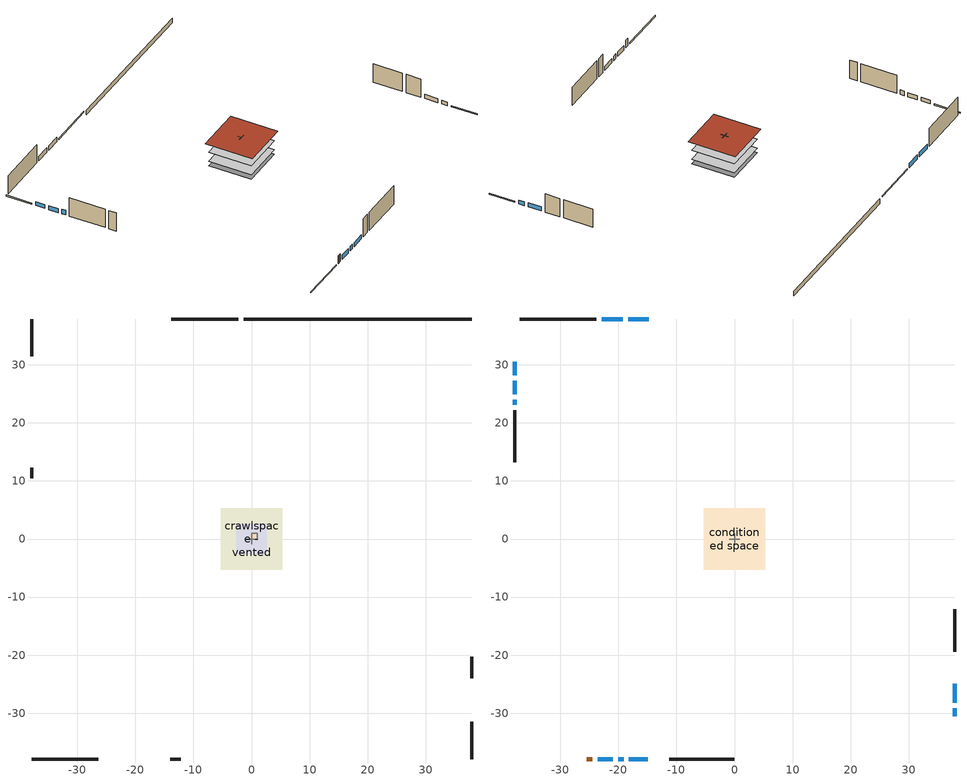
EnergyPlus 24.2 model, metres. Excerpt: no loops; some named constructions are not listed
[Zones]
crawlspace - vented
 floor foundation (Slab2 construction): -5.27,-5.27 -5.27,5.27 5.27,5.27 5.27,-5.27 z-0.91
 wall outside (RimJoist1 construction): -2.29,37.87 -13.81,37.87 z0.3:0.61
 wall outside (RimJoist2 construction): 37.87,-37.87 37.87,-31.47 z0.3:0.61
 wall outside (RimJoist3 construction): -37.87,-37.87 -26.35,-37.87 z0.3:0.61
 wall outside (RimJoist4 construction): -37.87,37.87 -37.87,31.47 z0.3:0.61
 wall foundation (FoundationWall1 construction): 37.87,37.87 -1.36,37.87 z-0.91:0.3
furnace airloop ret air zone
 floor adiabatic (AdiabaticConst): 0,0 0,1 1,1 1,0 z0
 wall adiabatic (AdiabaticConst): 0,1 0,0 1,0 1,1 0,1 z0:1
 ceiling adiabatic (AdiabaticConst): 1,0 1,1 0,1 0,0 z1
garage
 floor foundation (Slab1 construction): -2.59,-2.59 -2.59,2.59 2.59,2.59 2.59,-2.59 z0
 wall outside (Wall1 construction): 37.87,-23.95 37.87,-20.3 z0.3:5.18
 wall outside (Wall2 construction): -14.01,-37.87 -12.18,-37.87 z0.3:5.18
 wall outside (Wall9 construction): -37.87,12.3 -37.87,10.47 z0.3:5.18
 wall to conditioned space (Wall5 construction Reversed): 0.91,0 -0.91,0 z0.3:5.18
 wall to conditioned space (Wall6 construction Reversed): 0,0.91 0,-0.91 z0.3:5.18
conditioned space
 floor to crawlspace - vented (Floor1 construction): -5.27,-5.27 -5.27,5.27 5.27,5.27 5.27,-5.27 z0.3
 floor to garage (Floor2 construction): -2.59,-2.59 -2.59,2.59 2.59,2.59 2.59,-2.59 z0.3
 floor adiabatic (AdiabaticFloorConstruction): -5.27,-5.27 -5.27,5.27 5.27,5.27 5.27,-5.27 z2.74
 wall outside (AdiabaticWallConstruction 1): -25.42,-37.87 -24.51,-37.87 z0.3:2.34
 wall outside (AdiabaticWallConstruction): -14.74,37.87 -18.33,37.87 / -19.25,37.87 -22.84,37.87 z0.3:1.52; -37.87,30.54 -37.87,28.19 / -37.87,27.26 -37.87,24.91 z0.3:1.34; 37.87,-30.54 37.87,-29.09 z0.3:1.25; 37.87,-28.17 37.87,-24.88 / -18.17,-37.87 -14.94,-37.87 z0.3:1.37; -23.58,-37.87 -20.94,-37.87 / -37.87,23.99 -37.87,23.09 z0.3:1.49; -20.02,-37.87 -19.1,-37.87 z0.3:1.53
 wall outside (Wall3 construction): -23.77,37.87 -36.94,37.87 z0.3:5.18
 wall outside (Wall4 construction): 37.87,-19.37 37.87,-12.05 z0.3:5.18
 wall outside (Wall7 construction): -11.25,-37.87 -0.08,-37.87 z0.3:5.18
 wall outside (Wall8 construction): -37.87,22.16 -37.87,13.23 z0.3:5.18
 window (WindowConstruction): -14.74,37.87 -18.33,37.87 z0.3:1.52
 window (WindowConstruction 9): -37.87,30.54 -37.87,28.19 z0.3:1.34
 window (WindowConstruction 1): -19.25,37.87 -22.84,37.87 z0.3:1.52
 window (WindowConstruction 2): 37.87,-30.54 37.87,-29.1 z0.3:1.25
 window (WindowConstruction 3): 37.87,-28.17 37.87,-24.88 z0.3:1.37
 window (WindowConstruction 4): -23.58,-37.87 -20.94,-37.87 z0.3:1.49
 window (WindowConstruction 5): -20.01,-37.87 -19.1,-37.87 z0.3:1.52
 window (WindowConstruction 6): -18.17,-37.87 -14.94,-37.87 z0.3:1.37
 window (WindowConstruction 7): -37.87,27.26 -37.87,24.91 z0.3:1.34
 window (WindowConstruction 8): -37.87,23.99 -37.87,23.09 z0.3:1.49
 door (Door): -25.42,-37.87 -24.51,-37.87 z0.3:2.34
 ceiling adiabatic (AdiabaticFloorConstruction): 5.27,-5.27 5.27,5.27 -5.27,5.27 -5.27,-5.27 z2.74
 roof outside (Roof1 construction): -5.87,5.87 -5.87,-5.87 5.87,-5.87 5.87,5.87 z5.18
[Material] Roughness=Rough; Thermal Absorptance=0.9
Name | Thickness {m} | Conductivity {W/m-K} | Density {kg/m3} | Specific Heat {J/kg-K} | Solar Absorptance | Visible Absorptance
floor covering | 0.0127 | 0.0433444 | 54.468 | 1339.84 | 0.6 | 0.6
floor stud and cavity | 0.1397 | 0.923637 | 92.3553 | 1139.71 | 0.7 | 0.7
gypsum board | 0.0127 | 0.160291 | 801 | 837.4 | 0.6 | 0.6
osb sheathing 0.5 in. 1; osb sheathing 0.5 in. 2 | 0.0127 | 0.115458 | 512.64 | 1214.23 | 0.7 | 0.7
osb sheathing 0.75 in. | 0.01905 | 0.115458 | 512.64 | 1214.23 | 0.7 | 0.7
wall stud and cavity 2 | 0.1397 | 0.335416 | 139.0536 | 1170.24 | 0.7 | 0.7
[Construction]
Floor1 construction Reversed: floor covering, osb sheathing 0.75 in., floor stud and cavity
Wall5 construction: osb sheathing 0.5 in. 1, wall stud and cavity 2, gypsum board
Wall6 construction: osb sheathing 0.5 in. 2, wall stud and cavity 2, gypsum board
[EnergyManagementSystem:Program]
total_loads_program: Set loads_htg_tot = 0; Set loads_clg_tot = 0; If htg_load_cond > 0; Set loads_htg_tot = loads_htg_tot + (htg_load_cond - clg_load_cond) * 1.0; Set loads_htg_tot = loads_htg_tot + (htg_load_duct - clg_load_duct) * 1.0; EndIf; Set loads_htg_tot = (@Max loads_htg_tot 0); If clg_load_cond > 0; Set loads_clg_tot = loads_clg_tot + (clg_load_cond - htg_load_cond) * 0.0; Set loads_clg_tot = loads_clg_tot + (clg_load_duct - htg_load_duct) * 0.0; EndIf; Set loads_clg_tot = (@Max loads_clg_tot 0)
unmet_hours_program: Set htg_unmet_hours = 0; Set clg_unmet_hours = 0; Set unit_htg_unmet_hours = 0; If ((DayOfYear >= 1) && (DayOfYear <= 365)); Set unit_htg_unmet_hours = unit_htg_unmet_hours + conditioned_space_htg_unmet_s; If unit_htg_unmet_hours > htg_unmet_hours; Set htg_unmet_hours = unit_htg_unmet_hours; EndIf; EndIf
water_heater_Control: Set water_heater_HPWHSchedOverride = water_heater_T_set; If (water_heater_amb_temp<5.56) || (water_heater_amb_temp>48.89); Set water_heater_UESchedOverride = water_heater_T_set; Set water_heater_LESchedOverride = water_heater_T_set; Else; Set water_heater_UESchedOverride = water_heater_T_set - 9.0; Set water_heater_LESchedOverride = 0; EndIf
water_heater_hpwh_EC_adj: If WarmupFlag == 0; Set dhw_e_cons = water_heater_tank_energy + water_heater_tank_on_cycle_parasitic + water_heater_tank_off_cycle_parasitic + water_heater_coil_energy + water_heater_fan_energy; Set water_heater_hpwh_ec_adj_act = 0.0 * dhw_e_cons / 1; EndIf
water_heater_InletAir: Set water_heater_Tamb_act = water_heater_amb_temp; Set water_heater_RHamb_act = 0; Set water_heater_RHamb_act = water_heater_RHamb_act + (water_heater_amb_rh / 100) / 1; Set water_heater_sens_act = (0 - water_heater_sens_cool - (water_heater_tl + water_heater_fan_pwr)) / 1; Set water_heater_lat_act = (0 - water_heater_lat_cool) / 1
[EnergyManagementSystem:Subroutine]
furnace_airloop_0_duct_subroutine: Set AH_MFR = furnace_airloop_AH_MFR / 1; If AH_MFR > 0; Set AH_Tout = furnace_airloop_AH_Tout; Set AH_Wout = furnace_airloop_AH_Wout; Set RA_T = furnace_airloop_RA_T; Set RA_W = furnace_airloop_Ra_W; Set Fan_RTF = furnace_airloop_Fan_RTF; Set DZ_T = furnace_airloop_0_DZ_T; Set DZ_W = furnace_airloop_0_DZ_W; Set AH_VFR = furnace_airloop_AH_VFR / 1; Set h_SA = (@HFnTdbW AH_Tout AH_Wout); Set h_RA = (@HFnTdbW RA_T RA_W); Set h_fg = (@HfgAirFnWTdb AH_Wout AH_Tout); Set h_DZ = (@HFnTdbW DZ_T DZ_W); Set air_cp = 1006.0; Set f_sup = 0.133; Set f_ret = 0.067; Set sup_lk_mfr = f_sup * AH_MFR; Set ret_lk_mfr = f_ret * AH_MFR; Set SupTotLkToCond = sup_lk_mfr*(h_RA - h_SA); Set SupLatLkToCond = sup_lk_mfr*h_fg*(RA_W-AH_Wout); Set SupSensLkToCond = SupTotLkToCond-SupLatLkToCond; Set supply_ua = 168.271; Set eTm = 0-((Fan_RTF/(AH_MFR*air_cp))*supply_ua); Set t_sup = DZ_T+((AH_Tout-DZ_T)*(@Exp eTm)); Set SupCondToCond = AH_MFR*air_cp*(t_sup-AH_Tout); Set SupCondToDZ = 0-SupCondToCond; Set return_ua = 62.323; Set eTm = 0-((Fan_RTF/(AH_MFR*air_cp))*return_ua); Set t_ret = DZ_T+((RA_T-DZ_T)*(@Exp eTm)); Set RetCondToRP = AH_MFR*air_cp*(t_ret-RA_T); Set RetCondToDZ = 0-RetCondToRP; Set RetLatLkToRP = 0; Set RetSensLkToRP = ret_lk_mfr*air_cp*(DZ_T-RA_T); Set SupTotLkToDZ = sup_lk_mfr*(h_SA-h_DZ); Set SupLatLkToDZ = sup_lk_mfr*h_fg*(AH_Wout-DZ_W); Set SupSensLkToDZ = SupTotLkToDZ-SupLatLkToDZ; Set FracOutsideToCond = 1.0; Set FracOutsideToDZ = 0.0; Set FracCondToOutside = 0.0; Set FracDZToOutside = 1.0; Set FracDZToCond = 0.0; Set FracCondToDZ = 0.0; Set lk_imbal_vfr = @ABS(f_sup - f_ret) * AH_VFR; Set ImbalLkCondToDZ = lk_imbal_vfr * FracCondToDZ; Set ImbalLkDZToCond = lk_imbal_vfr * FracDZToCond; Set ImbalLkOutsideToCond = lk_imbal_vfr * FracOutsideToCond; Set ImbalLkOutsideToDZ = lk_imbal_vfr * FracOutsideToDZ; Set ImbalLkCondToOutside = lk_imbal_vfr * FracCondToOutside; Set ImbalLkDZToOutside = lk_imbal_vfr * FracDZToOutside; Else; Set SupLatLkToCond = 0; Set SupSensLkToCond = 0; Set SupCondToCond = 0; Set RetCondToRP = 0; Set RetLatLkToRP = 0; Set RetSensLkToRP = 0; Set RetCondToDZ = 0; Set SupCondToDZ = 0; Set SupLatLkToDZ = 0; Set SupSensLkToDZ = 0; Set ImbalLkCondToDZ = 0; Set ImbalLkDZToCond = 0; Set ImbalLkOutsideToCond = 0; Set ImbalLkOutsideToDZ = 0; Set ImbalLkCondToOutside = 0; Set ImbalLkDZToOutside = 0; EndIf; Set furnace_airloop_0_SupLatLkToCond = SupLatLkToCond; Set furnace_airloop_0_SupSensLkToCond = SupSensLkToCond; Set furnace_airloop_0_SupCondToLv = SupCondToCond; Set furnace_airloop_0_RetCondToRP = RetCondToRP; Set furnace_airloop_0_RetLatLkToRP = RetLatLkToRP; Set furnace_airloop_0_RetSensLkToRP = RetSensLkToRP; Set furnace_airloop_0_RetCondToDZ = RetCondToDZ; Set furnace_airloop_0_SupCondToDZ = SupCondToDZ; Set furnace_airloop_0_SupLatLkToDZ = SupLatLkToDZ; Set furnace_airloop_0_SupSensLkToDZ = SupSensLkToDZ; Set furnace_airloop_0_ZoneMixCondToDZ = ImbalLkCondToDZ; Set furnace_airloop_0_ZoneMixDZToCond = ImbalLkDZToCond; Set furnace_airloop_0_DuctImbalLkSupFanEquivCond = ImbalLkCondToOutside; Set furnace_airloop_0_DuctImbalLkExhFanEquivCond = ImbalLkOutsideToCond; Set furnace_airloop_0_DuctImbalLkSupFanEquivDZ = ImbalLkDZToOutside; Set furnace_airloop_0_DuctImbalLkExhFanEquivDZ = ImbalLkOutsideToDZ
[EnergyManagementSystem:ProgramCallingManager]
component_loads_program_calling_manager: EndOfZoneTimestepAfterZoneReporting; component_loads_program
crawlspace_vented_1_duct_leakage_imbalance_infil_program_calling_manager: BeginZoneTimestepAfterInitHeatBalance; crawlspace_vented_1_duct_leakage_imbalance_infil_program
fridge_schedule_program_calling_manager: BeginZoneTimestepAfterInitHeatBalance; fridge_schedule_program
furnace_airloop_0_duct_program_calling_manager: EndOfSystemTimestepAfterHVACReporting; furnace_airloop_0_duct_program
furnace_supply_fan_disaggregate_program_calling_manager: EndOfSystemTimestepBeforeHVACReporting; furnace_supply_fan_disaggregate_program
infil_program_calling_manager: BeginZoneTimestepAfterInitHeatBalance; infil_program
natural_vent_program_calling_manager: BeginZoneTimestepAfterInitHeatBalance; natural_vent_program
total_airflows_program_calling_manager: EndOfZoneTimestepAfterZoneReporting; total_airflows_program
total_loads_program_calling_manager: EndOfZoneTimestepAfterZoneReporting; total_loads_program
unmet_hours_program_calling_manager: EndOfZoneTimestepBeforeZoneReporting; unmet_hours_program
water_heater_hpwh_EC_adj_ProgramManager: EndOfSystemTimestepBeforeHVACReporting; water_heater_hpwh_EC_adj
water_heater_ProgramManager: InsideHVACSystemIterationLoop; water_heater_Control; water_heater_InletAir
[EnergyManagementSystem:OutputVariable]
Name | EMS Variable | Type of Data in Variable | Update Frequency | EMS Program or Subroutine | Units
furnace supply fan disaggregate htg primary | furnace_supply_fan_primary_htg | Summed | SystemTimestep | furnace_supply_fan_disaggregate_program | J
loads_htg_tot_peakload_outvar; loads_htg_tot_annual_outvar; loads_htg_tot_timeseries_outvar | loads_htg_tot | Summed | ZoneTimestep | total_loads_program | J
loads_clg_tot_peakload_outvar; loads_clg_tot_annual_outvar; loads_clg_tot_timeseries_outvar | loads_clg_tot | Summed | ZoneTimestep | total_loads_program | J
htg_unmet_hours_annual_outvar; htg_unmet_hours_timeseries_outvar | htg_unmet_hours | Summed | ZoneTimestep | unmet_hours_program | hr
clg_unmet_hours_annual_outvar; clg_unmet_hours_timeseries_outvar | clg_unmet_hours | Summed | ZoneTimestep | unmet_hours_program | hr
loads_htg_roofs_annual_outvar; loads_htg_roofs_timeseries_outvar | loads_htg_roofs | Summed | ZoneTimestep | component_loads_program | J
loads_htg_ceilings_annual_outvar; loads_htg_ceilings_timeseries_outvar | loads_htg_ceilings | Summed | ZoneTimestep | component_loads_program | J
loads_htg_walls_annual_outvar; loads_htg_walls_timeseries_outvar | loads_htg_walls | Summed | ZoneTimestep | component_loads_program | J
loads_htg_rim_joists_annual_outvar; loads_htg_rim_joists_timeseries_outvar | loads_htg_rim_joists | Summed | ZoneTimestep | component_loads_program | J
loads_htg_foundation_walls_annual_outvar; loads_htg_foundation_walls_timeseries_outvar | loads_htg_foundation_walls | Summed | ZoneTimestep | component_loads_program | J
loads_htg_doors_annual_outvar; loads_htg_doors_timeseries_outvar | loads_htg_doors | Summed | ZoneTimestep | component_loads_program | J
loads_htg_windows_conduction_annual_outvar; loads_htg_windows_conduction_timeseries_outvar | loads_htg_windows_conduction | Summed | ZoneTimestep | component_loads_program | J
loads_htg_windows_solar_annual_outvar; loads_htg_windows_solar_timeseries_outvar | loads_htg_windows_solar | Summed | ZoneTimestep | component_loads_program | J
loads_htg_skylights_conduction_annual_outvar; loads_htg_skylights_conduction_timeseries_outvar | loads_htg_skylights_conduction | Summed | ZoneTimestep | component_loads_program | J
loads_htg_skylights_solar_annual_outvar; loads_htg_skylights_solar_timeseries_outvar | loads_htg_skylights_solar | Summed | ZoneTimestep | component_loads_program | J
loads_htg_floors_annual_outvar; loads_htg_floors_timeseries_outvar | loads_htg_floors | Summed | ZoneTimestep | component_loads_program | J
loads_htg_slabs_annual_outvar; loads_htg_slabs_timeseries_outvar | loads_htg_slabs | Summed | ZoneTimestep | component_loads_program | J
loads_htg_internal_mass_annual_outvar; loads_htg_internal_mass_timeseries_outvar | loads_htg_internal_mass | Summed | ZoneTimestep | component_loads_program | J
loads_htg_infil_annual_outvar; loads_htg_infil_timeseries_outvar | loads_htg_infil | Summed | ZoneTimestep | component_loads_program | J
loads_htg_natvent_annual_outvar; loads_htg_natvent_timeseries_outvar | loads_htg_natvent | Summed | ZoneTimestep | component_loads_program | J
loads_htg_mechvent_annual_outvar; loads_htg_mechvent_timeseries_outvar | loads_htg_mechvent | Summed | ZoneTimestep | component_loads_program | J
loads_htg_whf_annual_outvar; loads_htg_whf_timeseries_outvar | loads_htg_whf | Summed | ZoneTimestep | component_loads_program | J
loads_htg_ducts_annual_outvar; loads_htg_ducts_timeseries_outvar | loads_htg_ducts | Summed | ZoneTimestep | component_loads_program | J
loads_htg_intgains_annual_outvar; loads_htg_intgains_timeseries_outvar | loads_htg_intgains | Summed | ZoneTimestep | component_loads_program | J
loads_htg_lighting_annual_outvar; loads_htg_lighting_timeseries_outvar | loads_htg_lighting | Summed | ZoneTimestep | component_loads_program | J
loads_clg_roofs_annual_outvar; loads_clg_roofs_timeseries_outvar | loads_clg_roofs | Summed | ZoneTimestep | component_loads_program | J
loads_clg_ceilings_annual_outvar; loads_clg_ceilings_timeseries_outvar | loads_clg_ceilings | Summed | ZoneTimestep | component_loads_program | J
loads_clg_walls_annual_outvar; loads_clg_walls_timeseries_outvar | loads_clg_walls | Summed | ZoneTimestep | component_loads_program | J
loads_clg_rim_joists_annual_outvar; loads_clg_rim_joists_timeseries_outvar | loads_clg_rim_joists | Summed | ZoneTimestep | component_loads_program | J
loads_clg_foundation_walls_annual_outvar; loads_clg_foundation_walls_timeseries_outvar | loads_clg_foundation_walls | Summed | ZoneTimestep | component_loads_program | J
loads_clg_doors_annual_outvar; loads_clg_doors_timeseries_outvar | loads_clg_doors | Summed | ZoneTimestep | component_loads_program | J
loads_clg_windows_conduction_annual_outvar; loads_clg_windows_conduction_timeseries_outvar | loads_clg_windows_conduction | Summed | ZoneTimestep | component_loads_program | J
loads_clg_windows_solar_annual_outvar; loads_clg_windows_solar_timeseries_outvar | loads_clg_windows_solar | Summed | ZoneTimestep | component_loads_program | J
loads_clg_skylights_conduction_annual_outvar; loads_clg_skylights_conduction_timeseries_outvar | loads_clg_skylights_conduction | Summed | ZoneTimestep | component_loads_program | J
loads_clg_skylights_solar_annual_outvar; loads_clg_skylights_solar_timeseries_outvar | loads_clg_skylights_solar | Summed | ZoneTimestep | component_loads_program | J
loads_clg_floors_annual_outvar; loads_clg_floors_timeseries_outvar | loads_clg_floors | Summed | ZoneTimestep | component_loads_program | J
loads_clg_slabs_annual_outvar; loads_clg_slabs_timeseries_outvar | loads_clg_slabs | Summed | ZoneTimestep | component_loads_program | J
loads_clg_internal_mass_annual_outvar; loads_clg_internal_mass_timeseries_outvar | loads_clg_internal_mass | Summed | ZoneTimestep | component_loads_program | J
loads_clg_infil_annual_outvar; loads_clg_infil_timeseries_outvar | loads_clg_infil | Summed | ZoneTimestep | component_loads_program | J
loads_clg_natvent_annual_outvar; loads_clg_natvent_timeseries_outvar | loads_clg_natvent | Summed | ZoneTimestep | component_loads_program | J
loads_clg_mechvent_annual_outvar; loads_clg_mechvent_timeseries_outvar | loads_clg_mechvent | Summed | ZoneTimestep | component_loads_program | J
loads_clg_whf_annual_outvar; loads_clg_whf_timeseries_outvar | loads_clg_whf | Summed | ZoneTimestep | component_loads_program | J
loads_clg_ducts_annual_outvar; loads_clg_ducts_timeseries_outvar | loads_clg_ducts | Summed | ZoneTimestep | component_loads_program | J
loads_clg_intgains_annual_outvar; loads_clg_intgains_timeseries_outvar | loads_clg_intgains | Summed | ZoneTimestep | component_loads_program | J
loads_clg_lighting_annual_outvar; loads_clg_lighting_timeseries_outvar | loads_clg_lighting | Summed | ZoneTimestep | component_loads_program | J
total_infil_flow_rate_timeseries_outvar | total_infil_flow_rate | Averaged | ZoneTimestep | total_airflows_program | m^3/s
total_mechvent_flow_rate_timeseries_outvar | total_mechvent_flow_rate | Averaged | ZoneTimestep | total_airflows_program | m^3/s
total_natvent_flow_rate_timeseries_outvar | total_natvent_flow_rate | Averaged | ZoneTimestep | total_airflows_program | m^3/s
total_whf_flow_rate_timeseries_outvar | total_whf_flow_rate | Averaged | ZoneTimestep | total_airflows_program | m^3/s
[Schedule:Day:Interval]
cooling season schedule day; cooling season schedule day 2; cooling season schedule default day; natural vent schedule default day: No, 24:00, 0
cooling season schedule day 1; natural vent schedule day: No, 24:00, 1
exterior lighting schedule day 10: No, 01:00, 0.552381, 03:00, 0.510952, 05:00, 0.483333, 06:00, 0.538571, 07:00, 0.607619, 08:00, 0.56619, 09:00, 0.428095, 10:00, 0.345238, 12:00, 0.331429, 13:00, 0.345238, 14:00, 0.386667, 15:00, 0.414286, 16:00, 0.483333, 17:00, 0.607619, 18:00, 0.773333, 19:00, 0.88381, 20:00, 0.939048, 21:00, 0.966667, 22:00, 0.897619, 23:00, 0.773333, 24:00, 0.649048
exterior lighting schedule day 11: No, 01:00, 0.571429, 03:00, 0.528571, 05:00, 0.5, 06:00, 0.557143, 07:00, 0.628571, 08:00, 0.585714, 09:00, 0.442857, 10:00, 0.357143, 12:00, 0.342857, 13:00, 0.357143, 14:00, 0.4, 15:00, 0.428571, 16:00, 0.5, 17:00, 0.628571, 18:00, 0.8, 19:00, 0.914286, 20:00, 0.971429, 21:00, 1, 22:00, 0.928571, 23:00, 0.8, 24:00, 0.671429
exterior lighting schedule day 7: No, 01:00, 0.419048, 03:00, 0.387619, 05:00, 0.366667, 06:00, 0.408571, 07:00, 0.460952, 08:00, 0.429524, 09:00, 0.324762, 10:00, 0.261905, 12:00, 0.251429, 13:00, 0.261905, 14:00, 0.293333, 15:00, 0.314286, 16:00, 0.366667, 17:00, 0.460952, 18:00, 0.586667, 19:00, 0.670476, 20:00, 0.712381, 21:00, 0.733333, 22:00, 0.680952, 23:00, 0.586667, 24:00, 0.492381
exterior lighting schedule day 8: No, 01:00, 0.466667, 03:00, 0.431667, 05:00, 0.408333, 06:00, 0.455, 07:00, 0.513333, 08:00, 0.478333, 09:00, 0.361667, 10:00, 0.291667, 12:00, 0.28, 13:00, 0.291667, 14:00, 0.326667, 15:00, 0.35, 16:00, 0.408333, 17:00, 0.513333, 18:00, 0.653333, 19:00, 0.746667, 20:00, 0.793333, 21:00, 0.816667, 22:00, 0.758333, 23:00, 0.653333, 24:00, 0.548333
exterior lighting schedule day 9: No, 01:00, 0.509524, 03:00, 0.47131, 05:00, 0.445833, 06:00, 0.496786, 07:00, 0.560476, 08:00, 0.522262, 09:00, 0.394881, 10:00, 0.318452, 12:00, 0.305714, 13:00, 0.318452, 14:00, 0.356667, 15:00, 0.382143, 16:00, 0.445833, 17:00, 0.560476, 18:00, 0.713333, 19:00, 0.815238, 20:00, 0.86619, 21:00, 0.891667, 22:00, 0.827976, 23:00, 0.713333, 24:00, 0.59869
[Schedule:Week:Daily]
cooling season schedule Week Rule - Jan1-May26: cooling season schedule day, cooling season schedule day, cooling season schedule day, cooling season schedule day, cooling season schedule day, cooling season schedule day, cooling season schedule day, cooling season schedule default day, cooling season schedule default day, cooling season schedule default day, cooling season schedule default day, cooling season schedule default day
cooling season schedule Week Rule - May27-Jun2: cooling season schedule day, cooling season schedule day, cooling season schedule day, cooling season schedule day, cooling season schedule day, cooling season schedule day 1, cooling season schedule day 1, cooling season schedule default day, cooling season schedule default day, cooling season schedule default day, cooling season schedule default day, cooling season schedule default day
cooling season schedule Week Rule - Jun3-Sep29: cooling season schedule day 1, cooling season schedule day 1, cooling season schedule day 1, cooling season schedule day 1, cooling season schedule day 1, cooling season schedule day 1, cooling season schedule day 1, cooling season schedule default day, cooling season schedule default day, cooling season schedule default day, cooling season schedule default day, cooling season schedule default day
cooling season schedule Week Rule - Sep30-Oct6: cooling season schedule day 1, cooling season schedule day 2, cooling season schedule day 2, cooling season schedule day 2, cooling season schedule day 2, cooling season schedule day 2, cooling season schedule day 2, cooling season schedule default day, cooling season schedule default day, cooling season schedule default day, cooling season schedule default day, cooling season schedule default day
cooling season schedule Week Rule - Oct7-Dec31: cooling season schedule day 2, cooling season schedule day 2, cooling season schedule day 2, cooling season schedule day 2, cooling season schedule day 2, cooling season schedule day 2, cooling season schedule day 2, cooling season schedule default day, cooling season schedule default day, cooling season schedule default day, cooling season schedule default day, cooling season schedule default day
natural vent schedule Week Rule - Jan1-Jan6: natural vent schedule day, natural vent schedule day, natural vent schedule default day, natural vent schedule day, natural vent schedule default day, natural vent schedule day, natural vent schedule default day, natural vent schedule default day, natural vent schedule default day, natural vent schedule default day, natural vent schedule default day, natural vent schedule default day
natural vent schedule Week Rule - Jan7-Dec31: natural vent schedule default day, natural vent schedule day, natural vent schedule default day, natural vent schedule day, natural vent schedule default day, natural vent schedule day, natural vent schedule default day, natural vent schedule default day, natural vent schedule default day, natural vent schedule default day, natural vent schedule default day, natural vent schedule default day
[Schedule:Year]
cooling season schedule: cooling season schedule Week Rule - Jan1-May26, 1, 1, 5, 26, cooling season schedule Week Rule - May27-Jun2, 5, 27, 6, 2, cooling season schedule Week Rule - Jun3-Sep29, 6, 3, 9, 29, cooling season schedule Week Rule - Sep30-Oct6, 9, 30, 10, 6, cooling season schedule Week Rule - Oct7-Dec31, 10, 7, 12, 31
natural vent schedule: natural vent schedule Week Rule - Jan1-Jan6, 1, 1, 1, 6, natural vent schedule Week Rule - Jan7-Dec31, 1, 7, 12, 31
[Schedule:File]
hot_water_dishwasher: File=in.schedules.csv; Column Number=6; Rows to Skip at Top=1; Number of Hours of Data=8760; Column Separator=Comma; Interpolate to Timestep=Yes; Minutes per Item=15; Adjust Schedule for Daylight Savings=Yes
